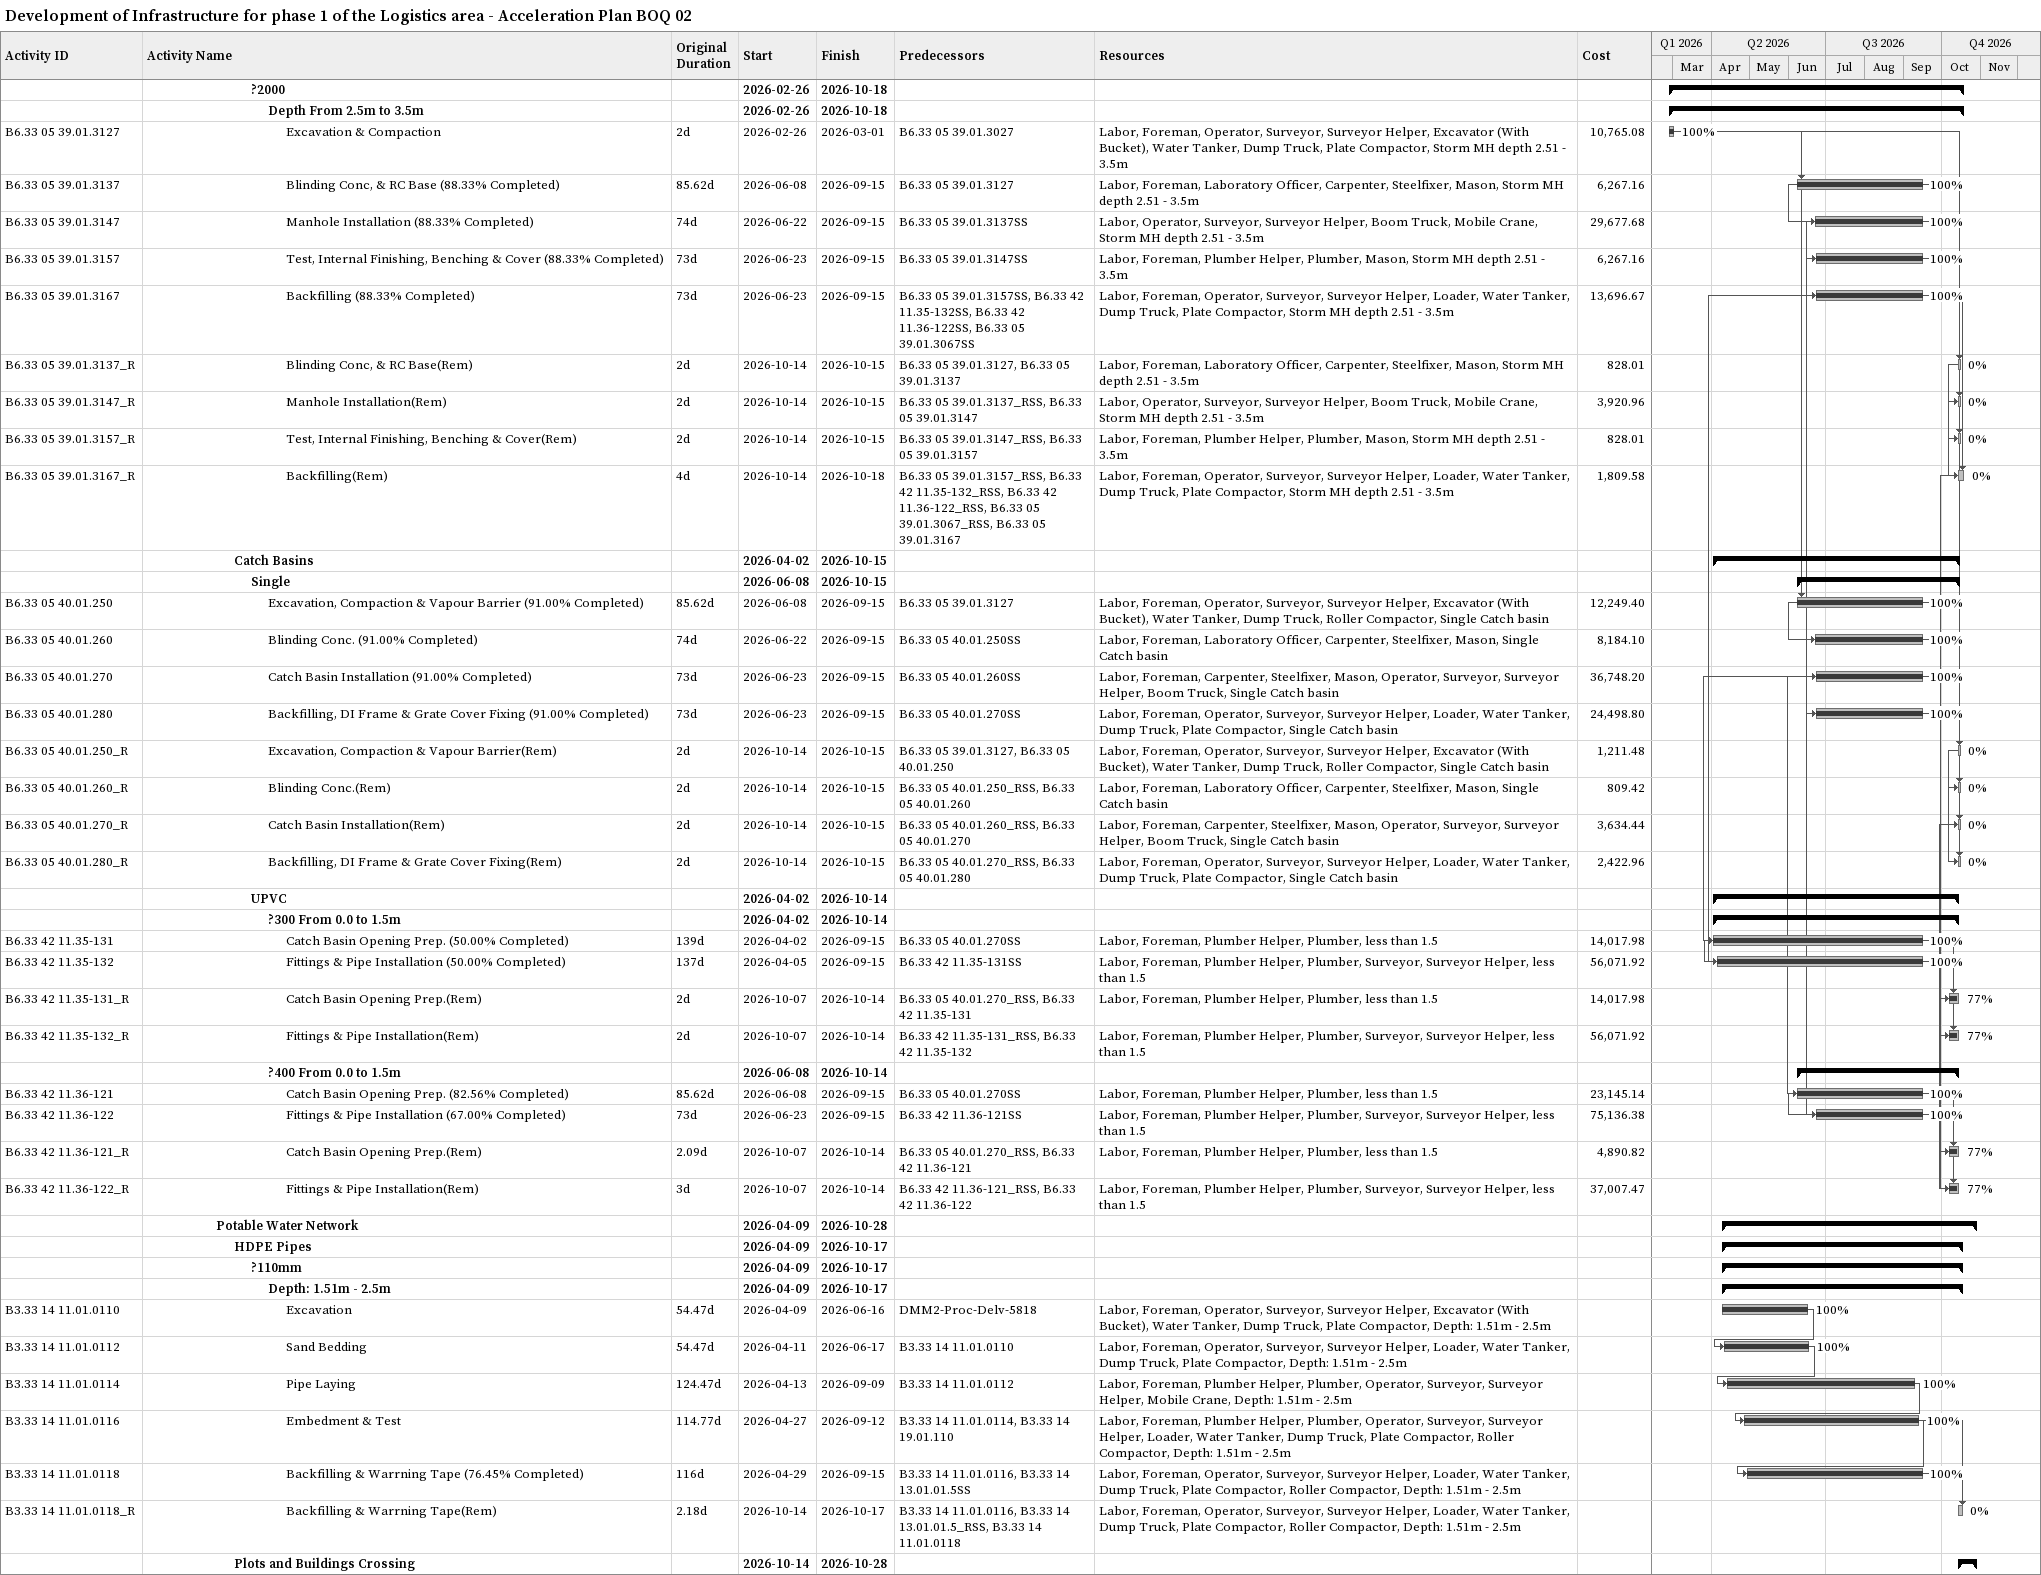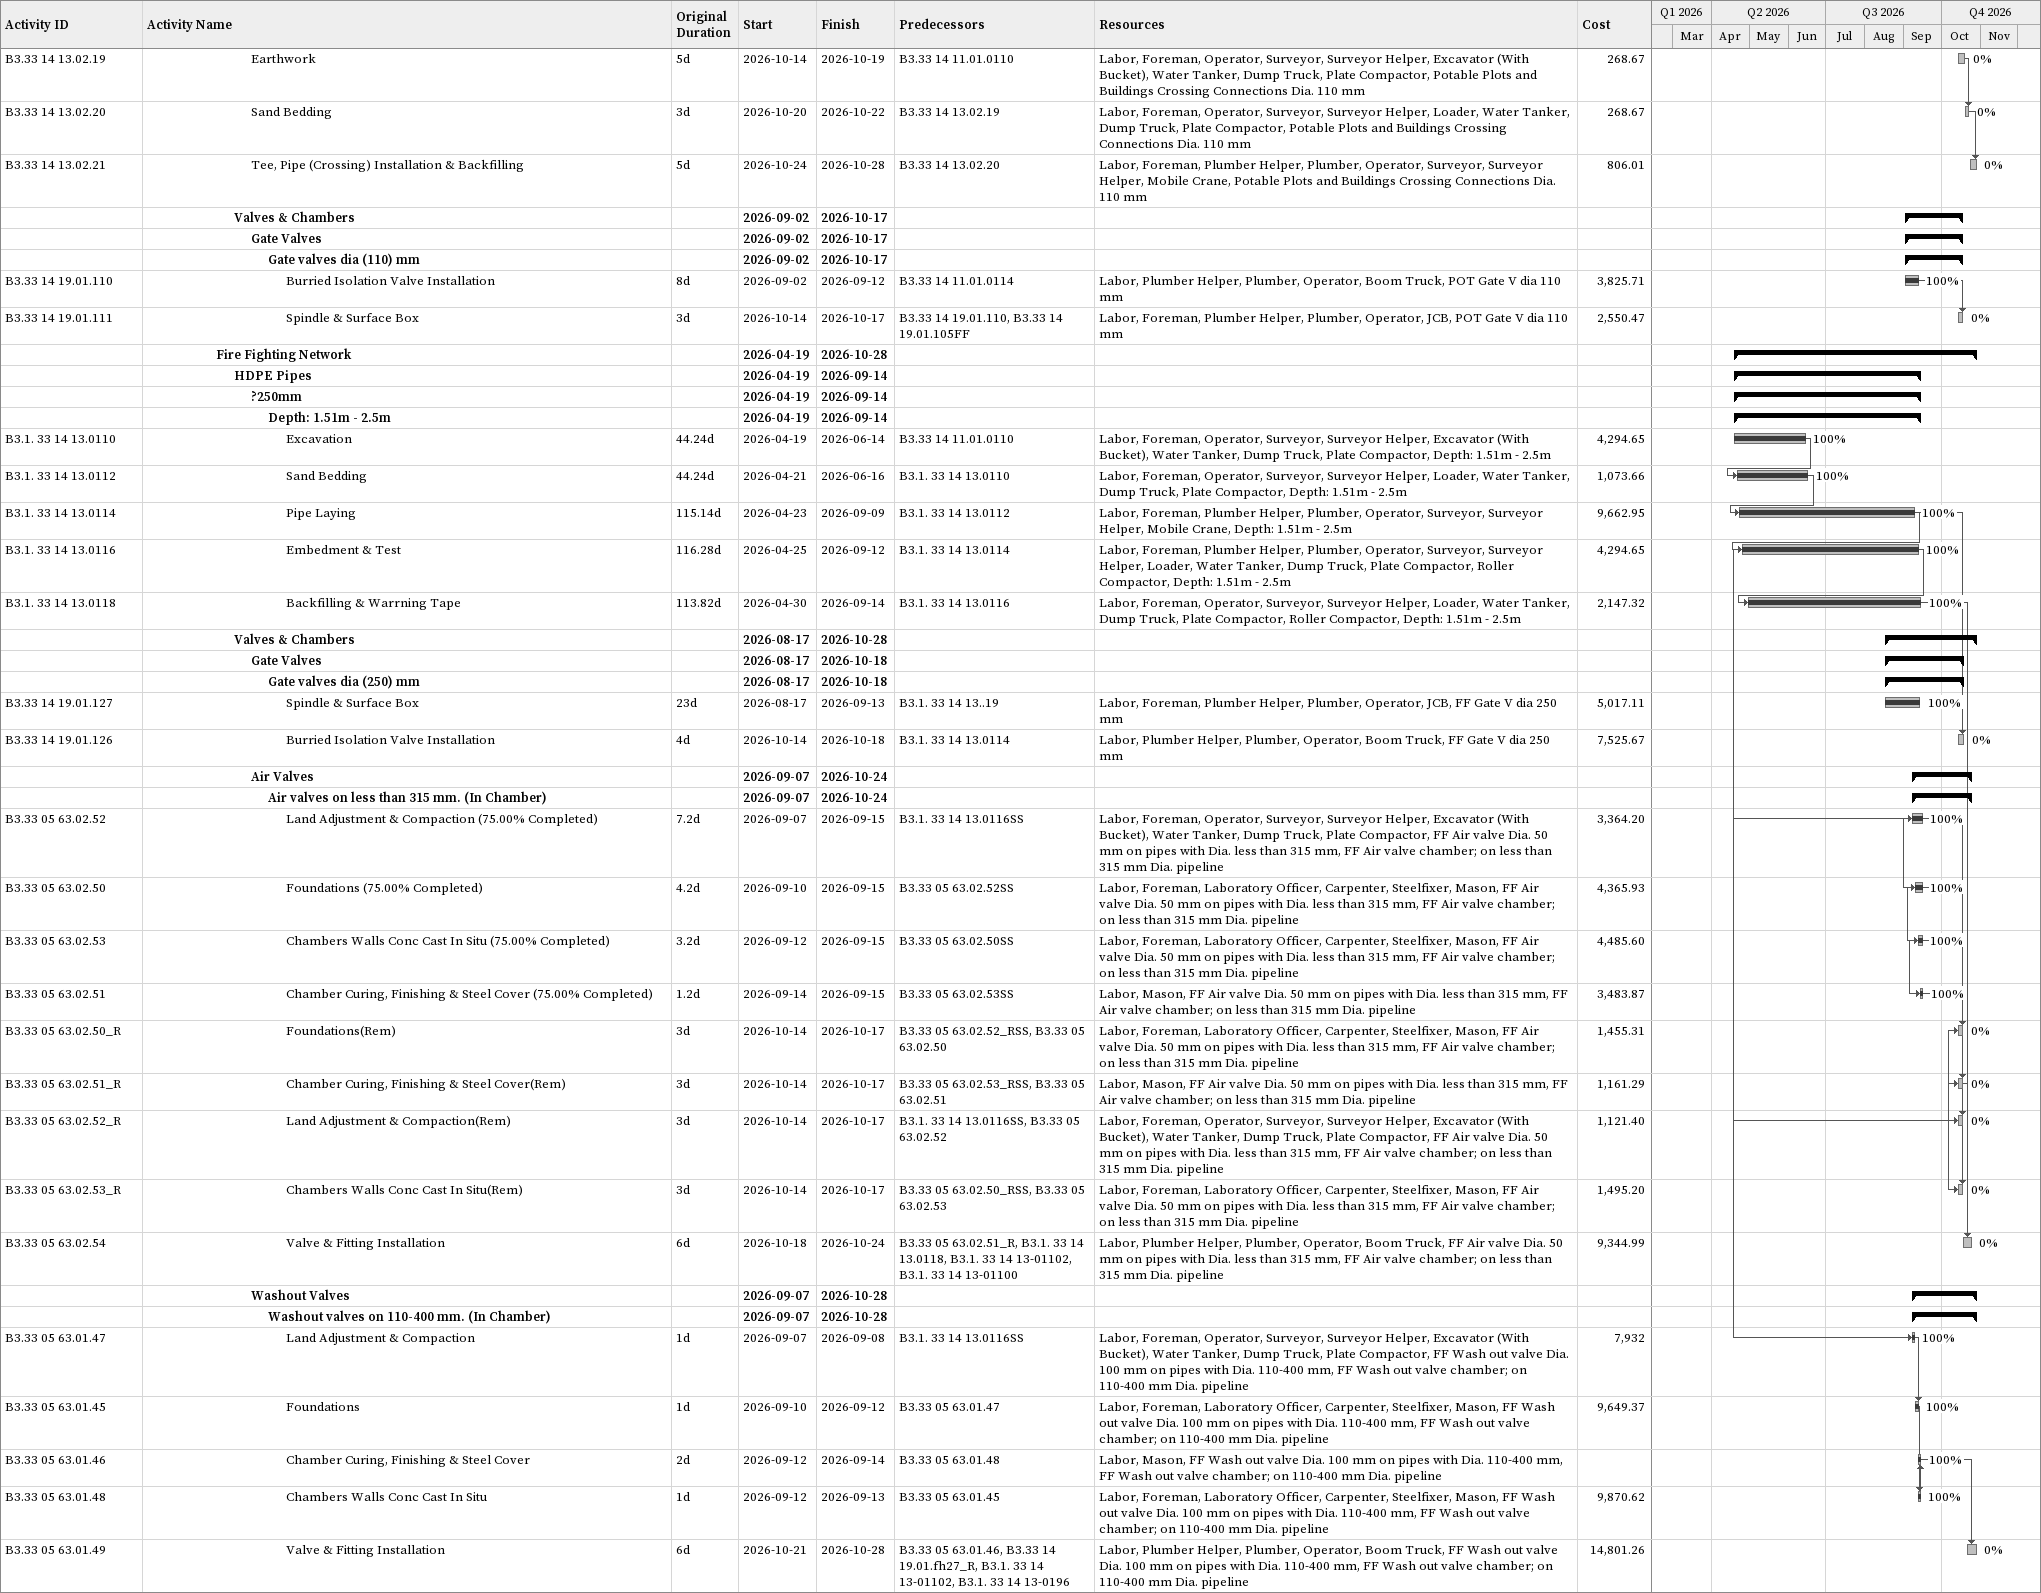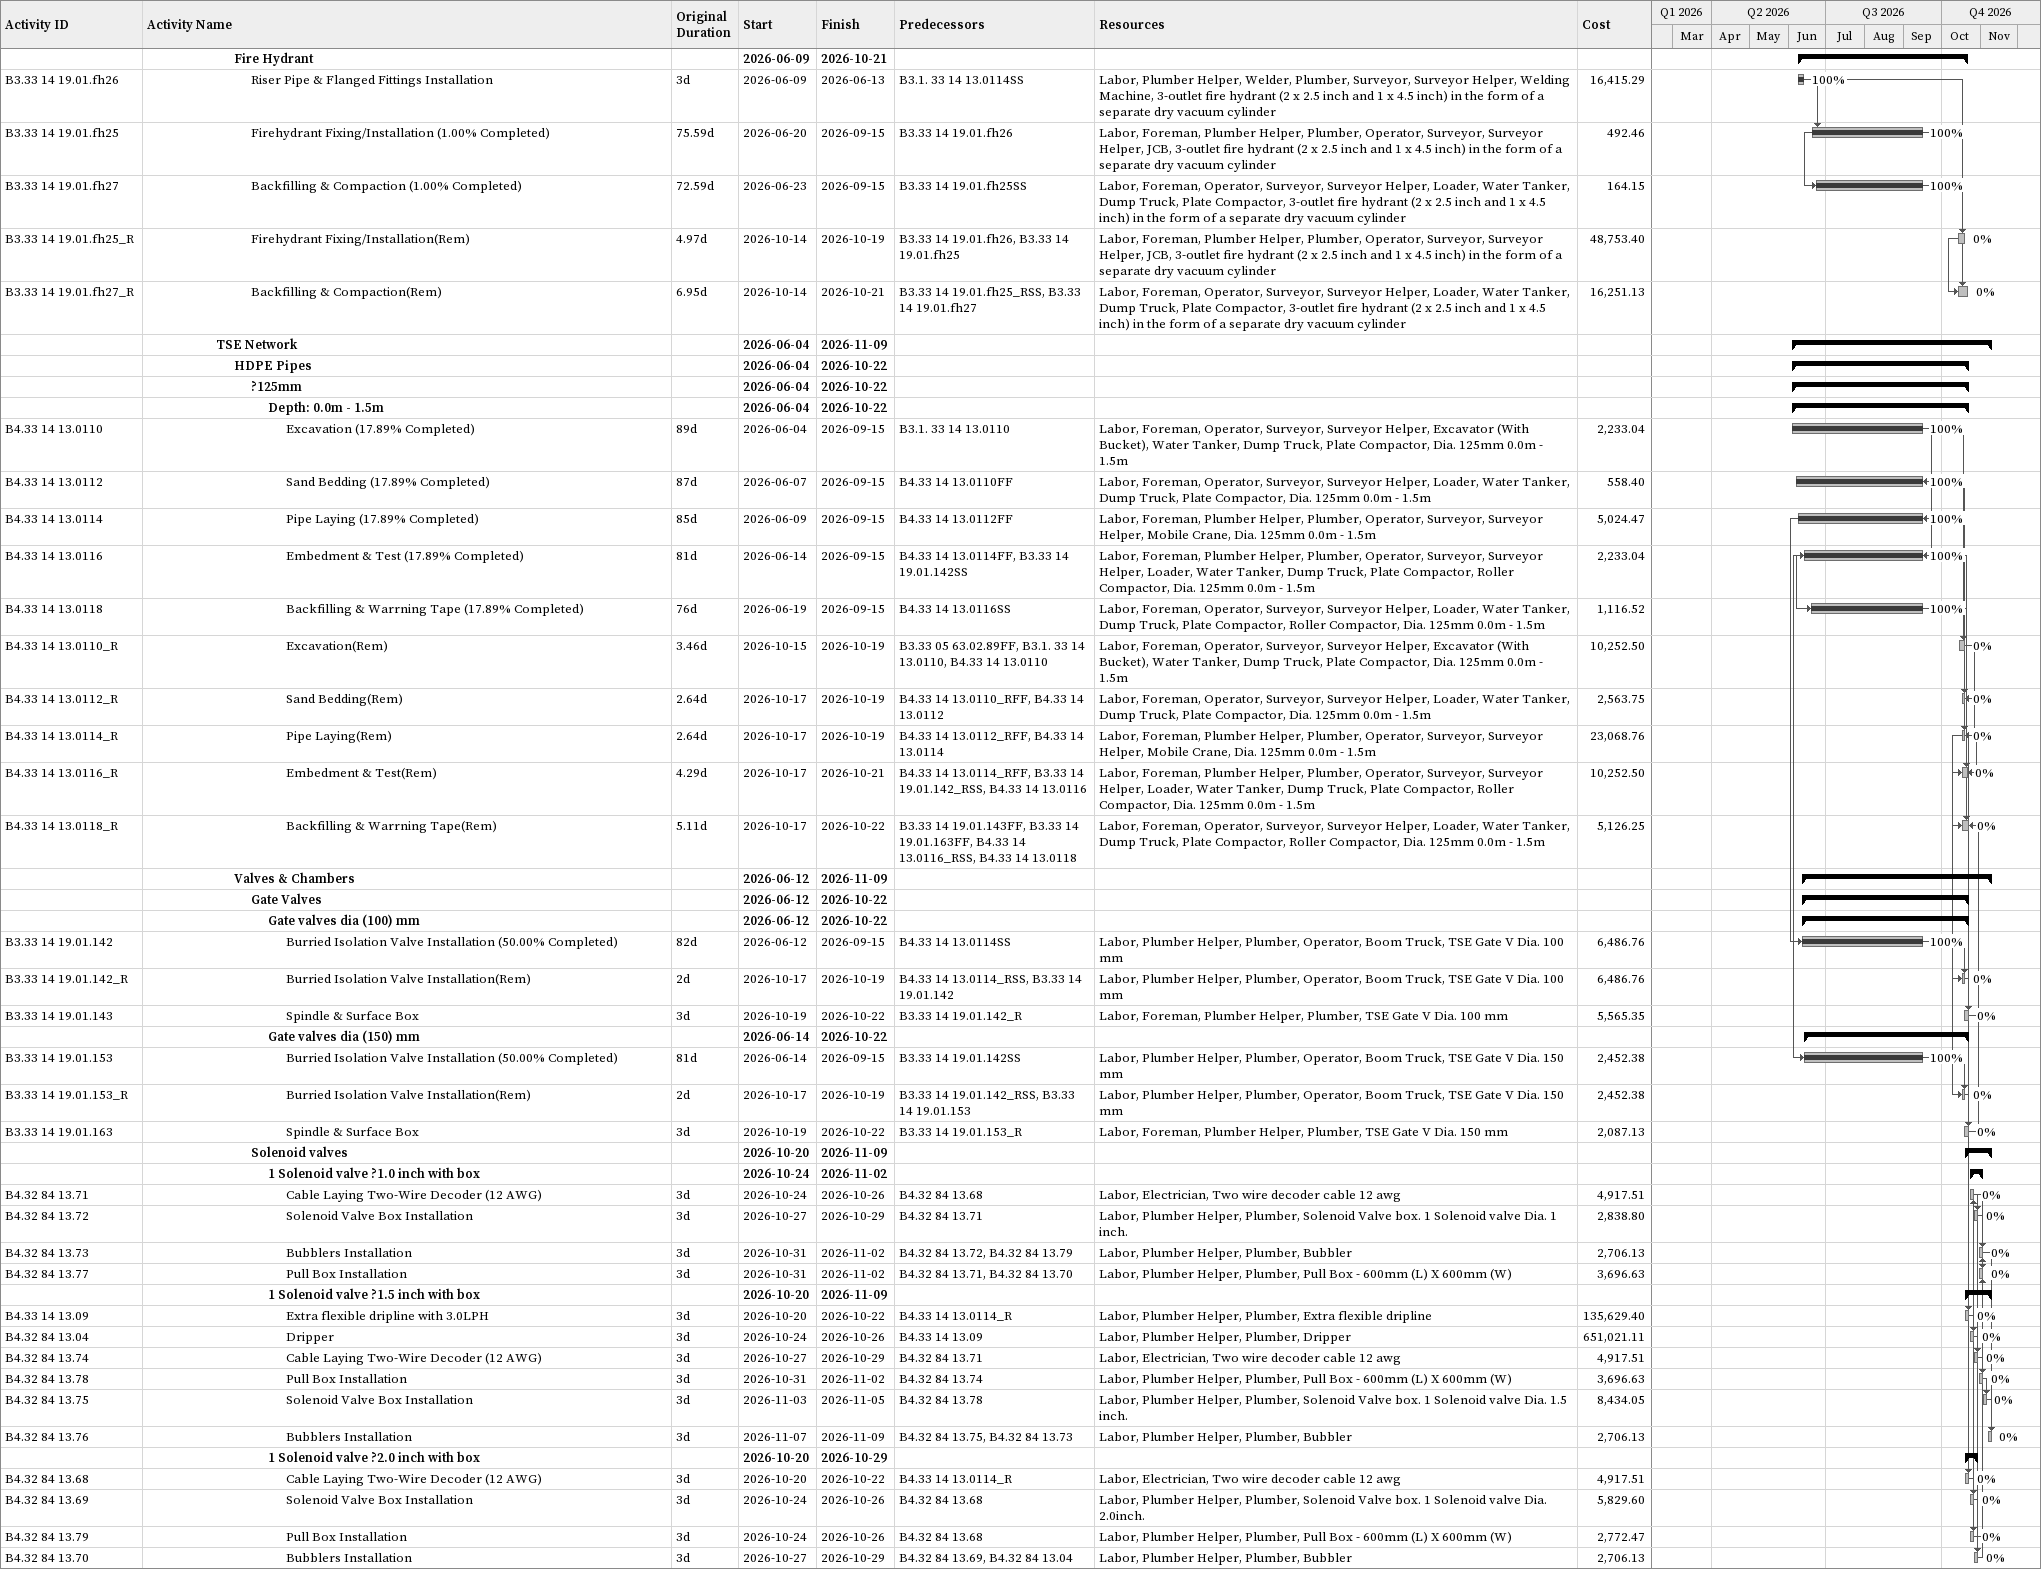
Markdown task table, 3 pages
Development of Infrastructure for phase 1 of the Logistics area - Acceleration Plan BOQ 02

| ID | Level | Task | Original duration | Start | Finish | Predecessors | Resources | % complete | Cost |
|---|---|---|---|---|---|---|---|---|---|
|  | 7 | **?2000** |  | 2026-02-26 | 2026-10-18 |  |  |  |  |
|  | 8 | **Depth From 2.5m to 3.5m** |  | 2026-02-26 | 2026-10-18 |  |  |  |  |
| B6.33 05 39.01.3127 | 9 | Excavation & Compaction | 2d | 2026-02-26 | 2026-03-01 | B6.33 05 39.01.3027 | Labor, Foreman, Operator, Surveyor, Surveyor Helper, Excavator (With Bucket), Water Tanker, Dump Truck, Plate Compactor, Storm MH depth 2.51 - 3.5m | 100 | 10765.08 |
| B6.33 05 39.01.3137 | 9 | Blinding Conc, & RC Base (88.33% Completed) | 85.62d | 2026-06-08 | 2026-09-15 | B6.33 05 39.01.3127 | Labor, Foreman, Laboratory Officer, Carpenter, Steelfixer, Mason, Storm MH depth 2.51 - 3.5m | 100 | 6267.16 |
| B6.33 05 39.01.3147 | 9 | Manhole Installation (88.33% Completed) | 74d | 2026-06-22 | 2026-09-15 | B6.33 05 39.01.3137SS | Labor, Operator, Surveyor, Surveyor Helper, Boom Truck, Mobile Crane, Storm MH depth 2.51 - 3.5m | 100 | 29677.68 |
| B6.33 05 39.01.3157 | 9 | Test, Internal Finishing, Benching & Cover (88.33% Completed) | 73d | 2026-06-23 | 2026-09-15 | B6.33 05 39.01.3147SS | Labor, Foreman, Plumber Helper, Plumber, Mason, Storm MH depth 2.51 - 3.5m | 100 | 6267.16 |
| B6.33 05 39.01.3167 | 9 | Backfilling (88.33% Completed) | 73d | 2026-06-23 | 2026-09-15 | B6.33 05 39.01.3157SS, B6.33 42 11.35-132SS, B6.33 42 11.36-122SS, B6.33 05 39.01.3067SS | Labor, Foreman, Operator, Surveyor, Surveyor Helper, Loader, Water Tanker, Dump Truck, Plate Compactor, Storm MH depth 2.51 - 3.5m | 100 | 13696.67 |
| B6.33 05 39.01.3137_R | 9 | Blinding Conc, & RC Base(Rem) | 2d | 2026-10-14 | 2026-10-15 | B6.33 05 39.01.3127, B6.33 05 39.01.3137 | Labor, Foreman, Laboratory Officer, Carpenter, Steelfixer, Mason, Storm MH depth 2.51 - 3.5m | 0 | 828.01 |
| B6.33 05 39.01.3147_R | 9 | Manhole Installation(Rem) | 2d | 2026-10-14 | 2026-10-15 | B6.33 05 39.01.3137_RSS, B6.33 05 39.01.3147 | Labor, Operator, Surveyor, Surveyor Helper, Boom Truck, Mobile Crane, Storm MH depth 2.51 - 3.5m | 0 | 3920.96 |
| B6.33 05 39.01.3157_R | 9 | Test, Internal Finishing, Benching & Cover(Rem) | 2d | 2026-10-14 | 2026-10-15 | B6.33 05 39.01.3147_RSS, B6.33 05 39.01.3157 | Labor, Foreman, Plumber Helper, Plumber, Mason, Storm MH depth 2.51 - 3.5m | 0 | 828.01 |
| B6.33 05 39.01.3167_R | 9 | Backfilling(Rem) | 4d | 2026-10-14 | 2026-10-18 | B6.33 05 39.01.3157_RSS, B6.33 42 11.35-132_RSS, B6.33 42 11.36-122_RSS, B6.33 05 39.01.3067_RSS, B6.33 05 39.01.3167 | Labor, Foreman, Operator, Surveyor, Surveyor Helper, Loader, Water Tanker, Dump Truck, Plate Compactor, Storm MH depth 2.51 - 3.5m | 0 | 1809.58 |
|  | 6 | **Catch Basins** |  | 2026-04-02 | 2026-10-15 |  |  |  |  |
|  | 7 | **Single** |  | 2026-06-08 | 2026-10-15 |  |  |  |  |
| B6.33 05 40.01.250 | 8 | Excavation, Compaction & Vapour Barrier (91.00% Completed) | 85.62d | 2026-06-08 | 2026-09-15 | B6.33 05 39.01.3127 | Labor, Foreman, Operator, Surveyor, Surveyor Helper, Excavator (With Bucket), Water Tanker, Dump Truck, Roller Compactor, Single Catch basin | 100 | 12249.40 |
| B6.33 05 40.01.260 | 8 | Blinding Conc. (91.00% Completed) | 74d | 2026-06-22 | 2026-09-15 | B6.33 05 40.01.250SS | Labor, Foreman, Laboratory Officer, Carpenter, Steelfixer, Mason, Single Catch basin | 100 | 8184.10 |
| B6.33 05 40.01.270 | 8 | Catch Basin Installation (91.00% Completed) | 73d | 2026-06-23 | 2026-09-15 | B6.33 05 40.01.260SS | Labor, Foreman, Carpenter, Steelfixer, Mason, Operator, Surveyor, Surveyor Helper, Boom Truck, Single Catch basin | 100 | 36748.20 |
| B6.33 05 40.01.280 | 8 | Backfilling, DI Frame & Grate Cover Fixing (91.00% Completed) | 73d | 2026-06-23 | 2026-09-15 | B6.33 05 40.01.270SS | Labor, Foreman, Operator, Surveyor, Surveyor Helper, Loader, Water Tanker, Dump Truck, Plate Compactor, Single Catch basin | 100 | 24498.80 |
| B6.33 05 40.01.250_R | 8 | Excavation, Compaction & Vapour Barrier(Rem) | 2d | 2026-10-14 | 2026-10-15 | B6.33 05 39.01.3127, B6.33 05 40.01.250 | Labor, Foreman, Operator, Surveyor, Surveyor Helper, Excavator (With Bucket), Water Tanker, Dump Truck, Roller Compactor, Single Catch basin | 0 | 1211.48 |
| B6.33 05 40.01.260_R | 8 | Blinding Conc.(Rem) | 2d | 2026-10-14 | 2026-10-15 | B6.33 05 40.01.250_RSS, B6.33 05 40.01.260 | Labor, Foreman, Laboratory Officer, Carpenter, Steelfixer, Mason, Single Catch basin | 0 | 809.42 |
| B6.33 05 40.01.270_R | 8 | Catch Basin Installation(Rem) | 2d | 2026-10-14 | 2026-10-15 | B6.33 05 40.01.260_RSS, B6.33 05 40.01.270 | Labor, Foreman, Carpenter, Steelfixer, Mason, Operator, Surveyor, Surveyor Helper, Boom Truck, Single Catch basin | 0 | 3634.44 |
| B6.33 05 40.01.280_R | 8 | Backfilling, DI Frame & Grate Cover Fixing(Rem) | 2d | 2026-10-14 | 2026-10-15 | B6.33 05 40.01.270_RSS, B6.33 05 40.01.280 | Labor, Foreman, Operator, Surveyor, Surveyor Helper, Loader, Water Tanker, Dump Truck, Plate Compactor, Single Catch basin | 0 | 2422.96 |
|  | 7 | **UPVC** |  | 2026-04-02 | 2026-10-14 |  |  |  |  |
|  | 8 | **?300 From 0.0 to 1.5m** |  | 2026-04-02 | 2026-10-14 |  |  |  |  |
| B6.33 42 11.35-131 | 9 | Catch Basin Opening Prep. (50.00% Completed) | 139d | 2026-04-02 | 2026-09-15 | B6.33 05 40.01.270SS | Labor, Foreman, Plumber Helper, Plumber, less than 1.5 | 100 | 14017.98 |
| B6.33 42 11.35-132 | 9 | Fittings & Pipe Installation (50.00% Completed) | 137d | 2026-04-05 | 2026-09-15 | B6.33 42 11.35-131SS | Labor, Foreman, Plumber Helper, Plumber, Surveyor, Surveyor Helper, less than 1.5 | 100 | 56071.92 |
| B6.33 42 11.35-131_R | 9 | Catch Basin Opening Prep.(Rem) | 2d | 2026-10-07 | 2026-10-14 | B6.33 05 40.01.270_RSS, B6.33 42 11.35-131 | Labor, Foreman, Plumber Helper, Plumber, less than 1.5 | 77 | 14017.98 |
| B6.33 42 11.35-132_R | 9 | Fittings & Pipe Installation(Rem) | 2d | 2026-10-07 | 2026-10-14 | B6.33 42 11.35-131_RSS, B6.33 42 11.35-132 | Labor, Foreman, Plumber Helper, Plumber, Surveyor, Surveyor Helper, less than 1.5 | 77 | 56071.92 |
|  | 8 | **?400 From 0.0 to 1.5m** |  | 2026-06-08 | 2026-10-14 |  |  |  |  |
| B6.33 42 11.36-121 | 9 | Catch Basin Opening Prep. (82.56% Completed) | 85.62d | 2026-06-08 | 2026-09-15 | B6.33 05 40.01.270SS | Labor, Foreman, Plumber Helper, Plumber, less than 1.5 | 100 | 23145.14 |
| B6.33 42 11.36-122 | 9 | Fittings & Pipe Installation (67.00% Completed) | 73d | 2026-06-23 | 2026-09-15 | B6.33 42 11.36-121SS | Labor, Foreman, Plumber Helper, Plumber, Surveyor, Surveyor Helper, less than 1.5 | 100 | 75136.38 |
| B6.33 42 11.36-121_R | 9 | Catch Basin Opening Prep.(Rem) | 2.09d | 2026-10-07 | 2026-10-14 | B6.33 05 40.01.270_RSS, B6.33 42 11.36-121 | Labor, Foreman, Plumber Helper, Plumber, less than 1.5 | 77 | 4890.82 |
| B6.33 42 11.36-122_R | 9 | Fittings & Pipe Installation(Rem) | 3d | 2026-10-07 | 2026-10-14 | B6.33 42 11.36-121_RSS, B6.33 42 11.36-122 | Labor, Foreman, Plumber Helper, Plumber, Surveyor, Surveyor Helper, less than 1.5 | 77 | 37007.47 |
|  | 5 | **Potable Water Network** |  | 2026-04-09 | 2026-10-28 |  |  |  |  |
|  | 6 | **HDPE Pipes** |  | 2026-04-09 | 2026-10-17 |  |  |  |  |
|  | 7 | **?110mm** |  | 2026-04-09 | 2026-10-17 |  |  |  |  |
|  | 8 | **Depth: 1.51m - 2.5m** |  | 2026-04-09 | 2026-10-17 |  |  |  |  |
| B3.33 14 11.01.0110 | 9 | Excavation | 54.47d | 2026-04-09 | 2026-06-16 | DMM2-Proc-Delv-5818 | Labor, Foreman, Operator, Surveyor, Surveyor Helper, Excavator (With Bucket), Water Tanker, Dump Truck, Plate Compactor, Depth: 1.51m - 2.5m | 100 |  |
| B3.33 14 11.01.0112 | 9 | Sand Bedding | 54.47d | 2026-04-11 | 2026-06-17 | B3.33 14 11.01.0110 | Labor, Foreman, Operator, Surveyor, Surveyor Helper, Loader, Water Tanker, Dump Truck, Plate Compactor, Depth: 1.51m - 2.5m | 100 |  |
| B3.33 14 11.01.0114 | 9 | Pipe Laying | 124.47d | 2026-04-13 | 2026-09-09 | B3.33 14 11.01.0112 | Labor, Foreman, Plumber Helper, Plumber, Operator, Surveyor, Surveyor Helper, Mobile Crane, Depth: 1.51m - 2.5m | 100 |  |
| B3.33 14 11.01.0116 | 9 | Embedment & Test | 114.77d | 2026-04-27 | 2026-09-12 | B3.33 14 11.01.0114, B3.33 14 19.01.110 | Labor, Foreman, Plumber Helper, Plumber, Operator, Surveyor, Surveyor Helper, Loader, Water Tanker, Dump Truck, Plate Compactor, Roller Compactor, Depth: 1.51m - 2.5m | 100 |  |
| B3.33 14 11.01.0118 | 9 | Backfilling & Warrning Tape (76.45% Completed) | 116d | 2026-04-29 | 2026-09-15 | B3.33 14 11.01.0116, B3.33 14 13.01.01.5SS | Labor, Foreman, Operator, Surveyor, Surveyor Helper, Loader, Water Tanker, Dump Truck, Plate Compactor, Roller Compactor, Depth: 1.51m - 2.5m | 100 |  |
| B3.33 14 11.01.0118_R | 9 | Backfilling & Warrning Tape(Rem) | 2.18d | 2026-10-14 | 2026-10-17 | B3.33 14 11.01.0116, B3.33 14 13.01.01.5_RSS, B3.33 14 11.01.0118 | Labor, Foreman, Operator, Surveyor, Surveyor Helper, Loader, Water Tanker, Dump Truck, Plate Compactor, Roller Compactor, Depth: 1.51m - 2.5m | 0 |  |
|  | 6 | **Plots and Buildings Crossing** |  | 2026-10-14 | 2026-10-28 |  |  |  |  |
| B3.33 14 13.02.19 | 7 | Earthwork | 5d | 2026-10-14 | 2026-10-19 | B3.33 14 11.01.0110 | Labor, Foreman, Operator, Surveyor, Surveyor Helper, Excavator (With Bucket), Water Tanker, Dump Truck, Plate Compactor, Potable Plots and Buildings Crossing Connections Dia. 110 mm | 0 | 268.67 |
| B3.33 14 13.02.20 | 7 | Sand Bedding | 3d | 2026-10-20 | 2026-10-22 | B3.33 14 13.02.19 | Labor, Foreman, Operator, Surveyor, Surveyor Helper, Loader, Water Tanker, Dump Truck, Plate Compactor, Potable Plots and Buildings Crossing Connections Dia. 110 mm | 0 | 268.67 |
| B3.33 14 13.02.21 | 7 | Tee, Pipe (Crossing) Installation & Backfilling | 5d | 2026-10-24 | 2026-10-28 | B3.33 14 13.02.20 | Labor, Foreman, Plumber Helper, Plumber, Operator, Surveyor, Surveyor Helper, Mobile Crane, Potable Plots and Buildings Crossing Connections Dia. 110 mm | 0 | 806.01 |
|  | 6 | **Valves & Chambers** |  | 2026-09-02 | 2026-10-17 |  |  |  |  |
|  | 7 | **Gate Valves** |  | 2026-09-02 | 2026-10-17 |  |  |  |  |
|  | 8 | **Gate valves dia (110) mm** |  | 2026-09-02 | 2026-10-17 |  |  |  |  |
| B3.33 14 19.01.110 | 9 | Burried Isolation Valve Installation | 8d | 2026-09-02 | 2026-09-12 | B3.33 14 11.01.0114 | Labor, Plumber Helper, Plumber, Operator, Boom Truck, POT Gate V dia 110 mm | 100 | 3825.71 |
| B3.33 14 19.01.111 | 9 | Spindle & Surface Box | 3d | 2026-10-14 | 2026-10-17 | B3.33 14 19.01.110, B3.33 14 19.01.105FF | Labor, Foreman, Plumber Helper, Plumber, Operator, JCB, POT Gate V dia 110 mm | 0 | 2550.47 |
|  | 5 | **Fire Fighting Network** |  | 2026-04-19 | 2026-10-28 |  |  |  |  |
|  | 6 | **HDPE Pipes** |  | 2026-04-19 | 2026-09-14 |  |  |  |  |
|  | 7 | **?250mm** |  | 2026-04-19 | 2026-09-14 |  |  |  |  |
|  | 8 | **Depth: 1.51m - 2.5m** |  | 2026-04-19 | 2026-09-14 |  |  |  |  |
| B3.1. 33 14 13.0110 | 9 | Excavation | 44.24d | 2026-04-19 | 2026-06-14 | B3.33 14 11.01.0110 | Labor, Foreman, Operator, Surveyor, Surveyor Helper, Excavator (With Bucket), Water Tanker, Dump Truck, Plate Compactor, Depth: 1.51m - 2.5m | 100 | 4294.65 |
| B3.1. 33 14 13.0112 | 9 | Sand Bedding | 44.24d | 2026-04-21 | 2026-06-16 | B3.1. 33 14 13.0110 | Labor, Foreman, Operator, Surveyor, Surveyor Helper, Loader, Water Tanker, Dump Truck, Plate Compactor, Depth: 1.51m - 2.5m | 100 | 1073.66 |
| B3.1. 33 14 13.0114 | 9 | Pipe Laying | 115.14d | 2026-04-23 | 2026-09-09 | B3.1. 33 14 13.0112 | Labor, Foreman, Plumber Helper, Plumber, Operator, Surveyor, Surveyor Helper, Mobile Crane, Depth: 1.51m - 2.5m | 100 | 9662.95 |
| B3.1. 33 14 13.0116 | 9 | Embedment & Test | 116.28d | 2026-04-25 | 2026-09-12 | B3.1. 33 14 13.0114 | Labor, Foreman, Plumber Helper, Plumber, Operator, Surveyor, Surveyor Helper, Loader, Water Tanker, Dump Truck, Plate Compactor, Roller Compactor, Depth: 1.51m - 2.5m | 100 | 4294.65 |
| B3.1. 33 14 13.0118 | 9 | Backfilling & Warrning Tape | 113.82d | 2026-04-30 | 2026-09-14 | B3.1. 33 14 13.0116 | Labor, Foreman, Operator, Surveyor, Surveyor Helper, Loader, Water Tanker, Dump Truck, Plate Compactor, Roller Compactor, Depth: 1.51m - 2.5m | 100 | 2147.32 |
|  | 6 | **Valves & Chambers** |  | 2026-08-17 | 2026-10-28 |  |  |  |  |
|  | 7 | **Gate Valves** |  | 2026-08-17 | 2026-10-18 |  |  |  |  |
|  | 8 | **Gate valves dia (250) mm** |  | 2026-08-17 | 2026-10-18 |  |  |  |  |
| B3.33 14 19.01.127 | 9 | Spindle & Surface Box | 23d | 2026-08-17 | 2026-09-13 | B3.1. 33 14 13..19 | Labor, Foreman, Plumber Helper, Plumber, Operator, JCB, FF Gate V dia 250 mm | 100 | 5017.11 |
| B3.33 14 19.01.126 | 9 | Burried Isolation Valve Installation | 4d | 2026-10-14 | 2026-10-18 | B3.1. 33 14 13.0114 | Labor, Plumber Helper, Plumber, Operator, Boom Truck, FF Gate V dia 250 mm | 0 | 7525.67 |
|  | 7 | **Air Valves** |  | 2026-09-07 | 2026-10-24 |  |  |  |  |
|  | 8 | **Air valves on less than 315 mm. (In Chamber)** |  | 2026-09-07 | 2026-10-24 |  |  |  |  |
| B3.33 05 63.02.52 | 9 | Land Adjustment & Compaction (75.00% Completed) | 7.2d | 2026-09-07 | 2026-09-15 | B3.1. 33 14 13.0116SS | Labor, Foreman, Operator, Surveyor, Surveyor Helper, Excavator (With Bucket), Water Tanker, Dump Truck, Plate Compactor, FF Air valve Dia. 50 mm on pipes with Dia. less than 315 mm, FF Air valve chamber; on less than 315 mm Dia. pipeline | 100 | 3364.20 |
| B3.33 05 63.02.50 | 9 | Foundations (75.00% Completed) | 4.2d | 2026-09-10 | 2026-09-15 | B3.33 05 63.02.52SS | Labor, Foreman, Laboratory Officer, Carpenter, Steelfixer, Mason, FF Air valve Dia. 50 mm on pipes with Dia. less than 315 mm, FF Air valve chamber; on less than 315 mm Dia. pipeline | 100 | 4365.93 |
| B3.33 05 63.02.53 | 9 | Chambers Walls Conc Cast In Situ (75.00% Completed) | 3.2d | 2026-09-12 | 2026-09-15 | B3.33 05 63.02.50SS | Labor, Foreman, Laboratory Officer, Carpenter, Steelfixer, Mason, FF Air valve Dia. 50 mm on pipes with Dia. less than 315 mm, FF Air valve chamber; on less than 315 mm Dia. pipeline | 100 | 4485.60 |
| B3.33 05 63.02.51 | 9 | Chamber Curing, Finishing & Steel Cover (75.00% Completed) | 1.2d | 2026-09-14 | 2026-09-15 | B3.33 05 63.02.53SS | Labor, Mason, FF Air valve Dia. 50 mm on pipes with Dia. less than 315 mm, FF Air valve chamber; on less than 315 mm Dia. pipeline | 100 | 3483.87 |
| B3.33 05 63.02.50_R | 9 | Foundations(Rem) | 3d | 2026-10-14 | 2026-10-17 | B3.33 05 63.02.52_RSS, B3.33 05 63.02.50 | Labor, Foreman, Laboratory Officer, Carpenter, Steelfixer, Mason, FF Air valve Dia. 50 mm on pipes with Dia. less than 315 mm, FF Air valve chamber; on less than 315 mm Dia. pipeline | 0 | 1455.31 |
| B3.33 05 63.02.51_R | 9 | Chamber Curing, Finishing & Steel Cover(Rem) | 3d | 2026-10-14 | 2026-10-17 | B3.33 05 63.02.53_RSS, B3.33 05 63.02.51 | Labor, Mason, FF Air valve Dia. 50 mm on pipes with Dia. less than 315 mm, FF Air valve chamber; on less than 315 mm Dia. pipeline | 0 | 1161.29 |
| B3.33 05 63.02.52_R | 9 | Land Adjustment & Compaction(Rem) | 3d | 2026-10-14 | 2026-10-17 | B3.1. 33 14 13.0116SS, B3.33 05 63.02.52 | Labor, Foreman, Operator, Surveyor, Surveyor Helper, Excavator (With Bucket), Water Tanker, Dump Truck, Plate Compactor, FF Air valve Dia. 50 mm on pipes with Dia. less than 315 mm, FF Air valve chamber; on less than 315 mm Dia. pipeline | 0 | 1121.40 |
| B3.33 05 63.02.53_R | 9 | Chambers Walls Conc Cast In Situ(Rem) | 3d | 2026-10-14 | 2026-10-17 | B3.33 05 63.02.50_RSS, B3.33 05 63.02.53 | Labor, Foreman, Laboratory Officer, Carpenter, Steelfixer, Mason, FF Air valve Dia. 50 mm on pipes with Dia. less than 315 mm, FF Air valve chamber; on less than 315 mm Dia. pipeline | 0 | 1495.20 |
| B3.33 05 63.02.54 | 9 | Valve & Fitting Installation | 6d | 2026-10-18 | 2026-10-24 | B3.33 05 63.02.51_R, B3.1. 33 14 13.0118, B3.1. 33 14 13-01102, B3.1. 33 14 13-01100 | Labor, Plumber Helper, Plumber, Operator, Boom Truck, FF Air valve Dia. 50 mm on pipes with Dia. less than 315 mm, FF Air valve chamber; on less than 315 mm Dia. pipeline | 0 | 9344.99 |
|  | 7 | **Washout Valves** |  | 2026-09-07 | 2026-10-28 |  |  |  |  |
|  | 8 | **Washout valves on 110-400 mm. (In Chamber)** |  | 2026-09-07 | 2026-10-28 |  |  |  |  |
| B3.33 05 63.01.47 | 9 | Land Adjustment & Compaction | 1d | 2026-09-07 | 2026-09-08 | B3.1. 33 14 13.0116SS | Labor, Foreman, Operator, Surveyor, Surveyor Helper, Excavator (With Bucket), Water Tanker, Dump Truck, Plate Compactor, FF Wash out valve Dia. 100 mm on pipes with Dia. 110-400 mm, FF Wash out valve chamber; on 110-400 mm Dia. pipeline | 100 | 7932 |
| B3.33 05 63.01.45 | 9 | Foundations | 1d | 2026-09-10 | 2026-09-12 | B3.33 05 63.01.47 | Labor, Foreman, Laboratory Officer, Carpenter, Steelfixer, Mason, FF Wash out valve Dia. 100 mm on pipes with Dia. 110-400 mm, FF Wash out valve chamber; on 110-400 mm Dia. pipeline | 100 | 9649.37 |
| B3.33 05 63.01.46 | 9 | Chamber Curing, Finishing & Steel Cover | 2d | 2026-09-12 | 2026-09-14 | B3.33 05 63.01.48 | Labor, Mason, FF Wash out valve Dia. 100 mm on pipes with Dia. 110-400 mm, FF Wash out valve chamber; on 110-400 mm Dia. pipeline | 100 |  |
| B3.33 05 63.01.48 | 9 | Chambers Walls Conc Cast In Situ | 1d | 2026-09-12 | 2026-09-13 | B3.33 05 63.01.45 | Labor, Foreman, Laboratory Officer, Carpenter, Steelfixer, Mason, FF Wash out valve Dia. 100 mm on pipes with Dia. 110-400 mm, FF Wash out valve chamber; on 110-400 mm Dia. pipeline | 100 | 9870.62 |
| B3.33 05 63.01.49 | 9 | Valve & Fitting Installation | 6d | 2026-10-21 | 2026-10-28 | B3.33 05 63.01.46, B3.33 14 19.01.fh27_R, B3.1. 33 14 13-01102, B3.1. 33 14 13-0196 | Labor, Plumber Helper, Plumber, Operator, Boom Truck, FF Wash out valve Dia. 100 mm on pipes with Dia. 110-400 mm, FF Wash out valve chamber; on 110-400 mm Dia. pipeline | 0 | 14801.26 |
|  | 6 | **Fire Hydrant** |  | 2026-06-09 | 2026-10-21 |  |  |  |  |
| B3.33 14 19.01.fh26 | 7 | Riser Pipe & Flanged Fittings Installation | 3d | 2026-06-09 | 2026-06-13 | B3.1. 33 14 13.0114SS | Labor, Plumber Helper, Welder, Plumber, Surveyor, Surveyor Helper, Welding Machine, 3-outlet fire hydrant (2 x 2.5 inch and 1 x 4.5 inch) in the form of a separate dry vacuum cylinder | 100 | 16415.29 |
| B3.33 14 19.01.fh25 | 7 | Firehydrant Fixing/Installation (1.00% Completed) | 75.59d | 2026-06-20 | 2026-09-15 | B3.33 14 19.01.fh26 | Labor, Foreman, Plumber Helper, Plumber, Operator, Surveyor, Surveyor Helper, JCB, 3-outlet fire hydrant (2 x 2.5 inch and 1 x 4.5 inch) in the form of a separate dry vacuum cylinder | 100 | 492.46 |
| B3.33 14 19.01.fh27 | 7 | Backfilling & Compaction (1.00% Completed) | 72.59d | 2026-06-23 | 2026-09-15 | B3.33 14 19.01.fh25SS | Labor, Foreman, Operator, Surveyor, Surveyor Helper, Loader, Water Tanker, Dump Truck, Plate Compactor, 3-outlet fire hydrant (2 x 2.5 inch and 1 x 4.5 inch) in the form of a separate dry vacuum cylinder | 100 | 164.15 |
| B3.33 14 19.01.fh25_R | 7 | Firehydrant Fixing/Installation(Rem) | 4.97d | 2026-10-14 | 2026-10-19 | B3.33 14 19.01.fh26, B3.33 14 19.01.fh25 | Labor, Foreman, Plumber Helper, Plumber, Operator, Surveyor, Surveyor Helper, JCB, 3-outlet fire hydrant (2 x 2.5 inch and 1 x 4.5 inch) in the form of a separate dry vacuum cylinder | 0 | 48753.40 |
| B3.33 14 19.01.fh27_R | 7 | Backfilling & Compaction(Rem) | 6.95d | 2026-10-14 | 2026-10-21 | B3.33 14 19.01.fh25_RSS, B3.33 14 19.01.fh27 | Labor, Foreman, Operator, Surveyor, Surveyor Helper, Loader, Water Tanker, Dump Truck, Plate Compactor, 3-outlet fire hydrant (2 x 2.5 inch and 1 x 4.5 inch) in the form of a separate dry vacuum cylinder | 0 | 16251.13 |
|  | 5 | **TSE Network** |  | 2026-06-04 | 2026-11-09 |  |  |  |  |
|  | 6 | **HDPE Pipes** |  | 2026-06-04 | 2026-10-22 |  |  |  |  |
|  | 7 | **?125mm** |  | 2026-06-04 | 2026-10-22 |  |  |  |  |
|  | 8 | **Depth: 0.0m - 1.5m** |  | 2026-06-04 | 2026-10-22 |  |  |  |  |
| B4.33 14 13.0110 | 9 | Excavation (17.89% Completed) | 89d | 2026-06-04 | 2026-09-15 | B3.1. 33 14 13.0110 | Labor, Foreman, Operator, Surveyor, Surveyor Helper, Excavator (With Bucket), Water Tanker, Dump Truck, Plate Compactor, Dia. 125mm 0.0m - 1.5m | 100 | 2233.04 |
| B4.33 14 13.0112 | 9 | Sand Bedding (17.89% Completed) | 87d | 2026-06-07 | 2026-09-15 | B4.33 14 13.0110FF | Labor, Foreman, Operator, Surveyor, Surveyor Helper, Loader, Water Tanker, Dump Truck, Plate Compactor, Dia. 125mm 0.0m - 1.5m | 100 | 558.40 |
| B4.33 14 13.0114 | 9 | Pipe Laying (17.89% Completed) | 85d | 2026-06-09 | 2026-09-15 | B4.33 14 13.0112FF | Labor, Foreman, Plumber Helper, Plumber, Operator, Surveyor, Surveyor Helper, Mobile Crane, Dia. 125mm 0.0m - 1.5m | 100 | 5024.47 |
| B4.33 14 13.0116 | 9 | Embedment & Test (17.89% Completed) | 81d | 2026-06-14 | 2026-09-15 | B4.33 14 13.0114FF, B3.33 14 19.01.142SS | Labor, Foreman, Plumber Helper, Plumber, Operator, Surveyor, Surveyor Helper, Loader, Water Tanker, Dump Truck, Plate Compactor, Roller Compactor, Dia. 125mm 0.0m - 1.5m | 100 | 2233.04 |
| B4.33 14 13.0118 | 9 | Backfilling & Warrning Tape (17.89% Completed) | 76d | 2026-06-19 | 2026-09-15 | B4.33 14 13.0116SS | Labor, Foreman, Operator, Surveyor, Surveyor Helper, Loader, Water Tanker, Dump Truck, Plate Compactor, Roller Compactor, Dia. 125mm 0.0m - 1.5m | 100 | 1116.52 |
| B4.33 14 13.0110_R | 9 | Excavation(Rem) | 3.46d | 2026-10-15 | 2026-10-19 | B3.33 05 63.02.89FF, B3.1. 33 14 13.0110, B4.33 14 13.0110 | Labor, Foreman, Operator, Surveyor, Surveyor Helper, Excavator (With Bucket), Water Tanker, Dump Truck, Plate Compactor, Dia. 125mm 0.0m - 1.5m | 0 | 10252.50 |
| B4.33 14 13.0112_R | 9 | Sand Bedding(Rem) | 2.64d | 2026-10-17 | 2026-10-19 | B4.33 14 13.0110_RFF, B4.33 14 13.0112 | Labor, Foreman, Operator, Surveyor, Surveyor Helper, Loader, Water Tanker, Dump Truck, Plate Compactor, Dia. 125mm 0.0m - 1.5m | 0 | 2563.75 |
| B4.33 14 13.0114_R | 9 | Pipe Laying(Rem) | 2.64d | 2026-10-17 | 2026-10-19 | B4.33 14 13.0112_RFF, B4.33 14 13.0114 | Labor, Foreman, Plumber Helper, Plumber, Operator, Surveyor, Surveyor Helper, Mobile Crane, Dia. 125mm 0.0m - 1.5m | 0 | 23068.76 |
| B4.33 14 13.0116_R | 9 | Embedment & Test(Rem) | 4.29d | 2026-10-17 | 2026-10-21 | B4.33 14 13.0114_RFF, B3.33 14 19.01.142_RSS, B4.33 14 13.0116 | Labor, Foreman, Plumber Helper, Plumber, Operator, Surveyor, Surveyor Helper, Loader, Water Tanker, Dump Truck, Plate Compactor, Roller Compactor, Dia. 125mm 0.0m - 1.5m | 0 | 10252.50 |
| B4.33 14 13.0118_R | 9 | Backfilling & Warrning Tape(Rem) | 5.11d | 2026-10-17 | 2026-10-22 | B3.33 14 19.01.143FF, B3.33 14 19.01.163FF, B4.33 14 13.0116_RSS, B4.33 14 13.0118 | Labor, Foreman, Operator, Surveyor, Surveyor Helper, Loader, Water Tanker, Dump Truck, Plate Compactor, Roller Compactor, Dia. 125mm 0.0m - 1.5m | 0 | 5126.25 |
|  | 6 | **Valves & Chambers** |  | 2026-06-12 | 2026-11-09 |  |  |  |  |
|  | 7 | **Gate Valves** |  | 2026-06-12 | 2026-10-22 |  |  |  |  |
|  | 8 | **Gate valves dia (100) mm** |  | 2026-06-12 | 2026-10-22 |  |  |  |  |
| B3.33 14 19.01.142 | 9 | Burried Isolation Valve Installation (50.00% Completed) | 82d | 2026-06-12 | 2026-09-15 | B4.33 14 13.0114SS | Labor, Plumber Helper, Plumber, Operator, Boom Truck, TSE Gate V Dia. 100 mm | 100 | 6486.76 |
| B3.33 14 19.01.142_R | 9 | Burried Isolation Valve Installation(Rem) | 2d | 2026-10-17 | 2026-10-19 | B4.33 14 13.0114_RSS, B3.33 14 19.01.142 | Labor, Plumber Helper, Plumber, Operator, Boom Truck, TSE Gate V Dia. 100 mm | 0 | 6486.76 |
| B3.33 14 19.01.143 | 9 | Spindle & Surface Box | 3d | 2026-10-19 | 2026-10-22 | B3.33 14 19.01.142_R | Labor, Foreman, Plumber Helper, Plumber, TSE Gate V Dia. 100 mm | 0 | 5565.35 |
|  | 8 | **Gate valves dia (150) mm** |  | 2026-06-14 | 2026-10-22 |  |  |  |  |
| B3.33 14 19.01.153 | 9 | Burried Isolation Valve Installation (50.00% Completed) | 81d | 2026-06-14 | 2026-09-15 | B3.33 14 19.01.142SS | Labor, Plumber Helper, Plumber, Operator, Boom Truck, TSE Gate V Dia. 150 mm | 100 | 2452.38 |
| B3.33 14 19.01.153_R | 9 | Burried Isolation Valve Installation(Rem) | 2d | 2026-10-17 | 2026-10-19 | B3.33 14 19.01.142_RSS, B3.33 14 19.01.153 | Labor, Plumber Helper, Plumber, Operator, Boom Truck, TSE Gate V Dia. 150 mm | 0 | 2452.38 |
| B3.33 14 19.01.163 | 9 | Spindle & Surface Box | 3d | 2026-10-19 | 2026-10-22 | B3.33 14 19.01.153_R | Labor, Foreman, Plumber Helper, Plumber, TSE Gate V Dia. 150 mm | 0 | 2087.13 |
|  | 7 | **Solenoid valves** |  | 2026-10-20 | 2026-11-09 |  |  |  |  |
|  | 8 | **1 Solenoid valve ?1.0 inch with box** |  | 2026-10-24 | 2026-11-02 |  |  |  |  |
| B4.32 84 13.71 | 9 | Cable Laying Two-Wire Decoder (12 AWG) | 3d | 2026-10-24 | 2026-10-26 | B4.32 84 13.68 | Labor, Electrician, Two wire decoder cable 12 awg | 0 | 4917.51 |
| B4.32 84 13.72 | 9 | Solenoid Valve Box Installation | 3d | 2026-10-27 | 2026-10-29 | B4.32 84 13.71 | Labor, Plumber Helper, Plumber, Solenoid Valve box. 1 Solenoid valve Dia. 1 inch. | 0 | 2838.80 |
| B4.32 84 13.73 | 9 | Bubblers Installation | 3d | 2026-10-31 | 2026-11-02 | B4.32 84 13.72, B4.32 84 13.79 | Labor, Plumber Helper, Plumber, Bubbler | 0 | 2706.13 |
| B4.32 84 13.77 | 9 | Pull Box Installation | 3d | 2026-10-31 | 2026-11-02 | B4.32 84 13.71, B4.32 84 13.70 | Labor, Plumber Helper, Plumber, Pull Box - 600mm (L) X 600mm (W) | 0 | 3696.63 |
|  | 8 | **1 Solenoid valve ?1.5 inch with box** |  | 2026-10-20 | 2026-11-09 |  |  |  |  |
| B4.33 14 13.09 | 9 | Extra flexible dripline with 3.0LPH | 3d | 2026-10-20 | 2026-10-22 | B4.33 14 13.0114_R | Labor, Plumber Helper, Plumber, Extra flexible dripline | 0 | 135629.40 |
| B4.32 84 13.04 | 9 | Dripper | 3d | 2026-10-24 | 2026-10-26 | B4.33 14 13.09 | Labor, Plumber Helper, Plumber, Dripper | 0 | 651021.11 |
| B4.32 84 13.74 | 9 | Cable Laying Two-Wire Decoder (12 AWG) | 3d | 2026-10-27 | 2026-10-29 | B4.32 84 13.71 | Labor, Electrician, Two wire decoder cable 12 awg | 0 | 4917.51 |
| B4.32 84 13.78 | 9 | Pull Box Installation | 3d | 2026-10-31 | 2026-11-02 | B4.32 84 13.74 | Labor, Plumber Helper, Plumber, Pull Box - 600mm (L) X 600mm (W) | 0 | 3696.63 |
| B4.32 84 13.75 | 9 | Solenoid Valve Box Installation | 3d | 2026-11-03 | 2026-11-05 | B4.32 84 13.78 | Labor, Plumber Helper, Plumber, Solenoid Valve box. 1 Solenoid valve Dia. 1.5 inch. | 0 | 8434.05 |
| B4.32 84 13.76 | 9 | Bubblers Installation | 3d | 2026-11-07 | 2026-11-09 | B4.32 84 13.75, B4.32 84 13.73 | Labor, Plumber Helper, Plumber, Bubbler | 0 | 2706.13 |
|  | 8 | **1 Solenoid valve ?2.0 inch with box** |  | 2026-10-20 | 2026-10-29 |  |  |  |  |
| B4.32 84 13.68 | 9 | Cable Laying Two-Wire Decoder (12 AWG) | 3d | 2026-10-20 | 2026-10-22 | B4.33 14 13.0114_R | Labor, Electrician, Two wire decoder cable 12 awg | 0 | 4917.51 |
| B4.32 84 13.69 | 9 | Solenoid Valve Box Installation | 3d | 2026-10-24 | 2026-10-26 | B4.32 84 13.68 | Labor, Plumber Helper, Plumber, Solenoid Valve box. 1 Solenoid valve Dia. 2.0inch. | 0 | 5829.60 |
| B4.32 84 13.79 | 9 | Pull Box Installation | 3d | 2026-10-24 | 2026-10-26 | B4.32 84 13.68 | Labor, Plumber Helper, Plumber, Pull Box - 600mm (L) X 600mm (W) | 0 | 2772.47 |
| B4.32 84 13.70 | 9 | Bubblers Installation | 3d | 2026-10-27 | 2026-10-29 | B4.32 84 13.69, B4.32 84 13.04 | Labor, Plumber Helper, Plumber, Bubbler | 0 | 2706.13 |
